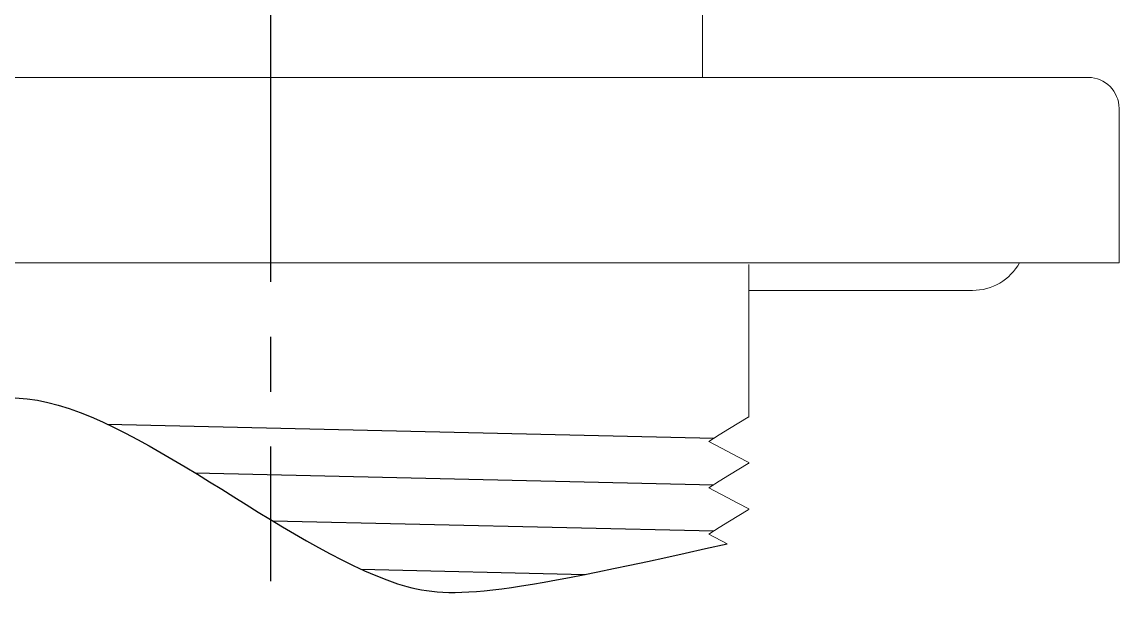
# Model space of a CAD drawing. Extents: x 7948 to 8542, y -4601 to -4181.
# Drawn here: x 7997.75 to 8033.29, y -4474.61 to -4455.88 of the extents above; entities that cross this region are included whole.
import ezdxf

# ---------------------------------------------------------------- set-up
doc = ezdxf.new("R2010")
doc.units = 0
doc.header["$LTSCALE"] = 7
doc.header["$MEASUREMENT"] = 0
doc.linetypes.add('CENTER2', pattern=[28.575, 19.05, -3.175, 3.175, -3.175])
doc.linetypes.add('CENTERX2', pattern=[20.32, 12.7, -2.54, 2.54, -2.54])
doc.layers.get('0').update_dxf_attribs({"color": 2, "linetype": 'CONTINUOUS'})
doc.layers.add('DIM', color=2, linetype='CONTINUOUS')
doc.layers.add('중심선', color=1, linetype='CENTER2')

msp = doc.modelspace()

# ---------------------------------------------------------------- linework, layer by layer
at = {"color": 7, "linetype": 'Continuous', "lineweight": 20}
msp.add_line((8019.79665, -4457.67932), (8019.79665, -4429.82953), dxfattribs=at)
at = {"color": 7, "linetype": 'Continuous', "lineweight": 15}
for p, q in [((8005.79696, -4457.67932), (7979.29368, -4457.67932)), ((8032.29369, -4457.67932), (8005.79696, -4457.67932)), ((8033.29369, -4458.67932), (8033.29369, -4463.67931)), ((8005.79697, -4463.67931), (7978.29368, -4463.67931)), ((8033.29369, -4463.67931), (8005.79697, -4463.67931)), ((8021.29665, -4463.73552), (8021.29665, -4468.67752)), ((8028.54368, -4464.57688), (8021.29665, -4464.57688)), ((8021.27179, -4468.67835), (8021.29665, -4468.67752)), ((8021.27179, -4470.17835), (8021.29665, -4470.17752)), ((8021.29665, -4470.15441), (8021.29665, -4470.17752)), ((8021.27179, -4471.67835), (8021.29665, -4471.67752)), ((8021.29665, -4471.6544), (8021.29665, -4471.67752))]:
    msp.add_line(p, q, dxfattribs=at)
at = {"color": 7, "linetype": 'Continuous', "lineweight": 15, "flags": 128}
for points in [[(8020.007, -4469.46609), (8020.34216, -4469.25734), (8020.67733, -4469.04859), (8021.27179, -4468.67835)], [(8021.29665, -4470.15441), (8020.94677, -4469.96767), (8020.59689, -4469.78093), (8020.007, -4469.46609)], [(8020.007, -4470.9661), (8020.34216, -4470.75734), (8020.67733, -4470.54859), (8021.27179, -4470.17835)], [(8021.29665, -4471.6544), (8020.94677, -4471.46768), (8020.59689, -4471.28094), (8020.007, -4470.9661)], [(8020.007, -4472.4661), (8020.34216, -4472.25735), (8020.67733, -4472.0486), (8021.27179, -4471.67835)], [(8020.59689, -4472.78093), (8020.007, -4472.4661)]]:
    msp.add_lwpolyline(points, dxfattribs=at)
at = {"color": 7, "linetype": 'Continuous', "lineweight": 15}
for centre, radius, start, end in [((8032.29368, -4458.67931), 1, 0, 90), ((8028.54368, -4462.82688), 1.75, 269.885719, 330.849567)]:
    msp.add_arc(centre, radius, start, end, dxfattribs=at)
at = {"color": 1}
msp.add_open_spline([(7990.99185, -4469.84585), (7995.34231, -4468.44393), (7999.38952, -4466.66603), (8008.36604, -4474.82735), (8012.95533, -4474.50725), (8020.59689, -4472.78093)], degree=3, knots=[25.18115687, 25.18115687, 25.18115687, 25.18115687, 36.80334903, 65.29875036, 77.89414244, 77.89414244, 77.89414244, 77.89414244], dxfattribs=at)
at = {"layer": 'DIM'}
for p, q in [((8000.52201, -4468.91307), (8020.17458, -4469.36172)), ((8003.35545, -4470.48478), (8020.16811, -4470.86859)), ((8005.87721, -4472.04234), (8020.16811, -4472.36859)), ((8008.73234, -4473.60752), (8015.99758, -4473.77337))]:
    msp.add_line(p, q, dxfattribs=at)
at = {"layer": '중심선', "color": 1, "linetype": 'CENTERX2', "ltscale": 0.1}
msp.add_line((8005.79691, -4426.96332), (8005.79698, -4473.99352), dxfattribs=at)

doc.saveas('drawing.dxf')
